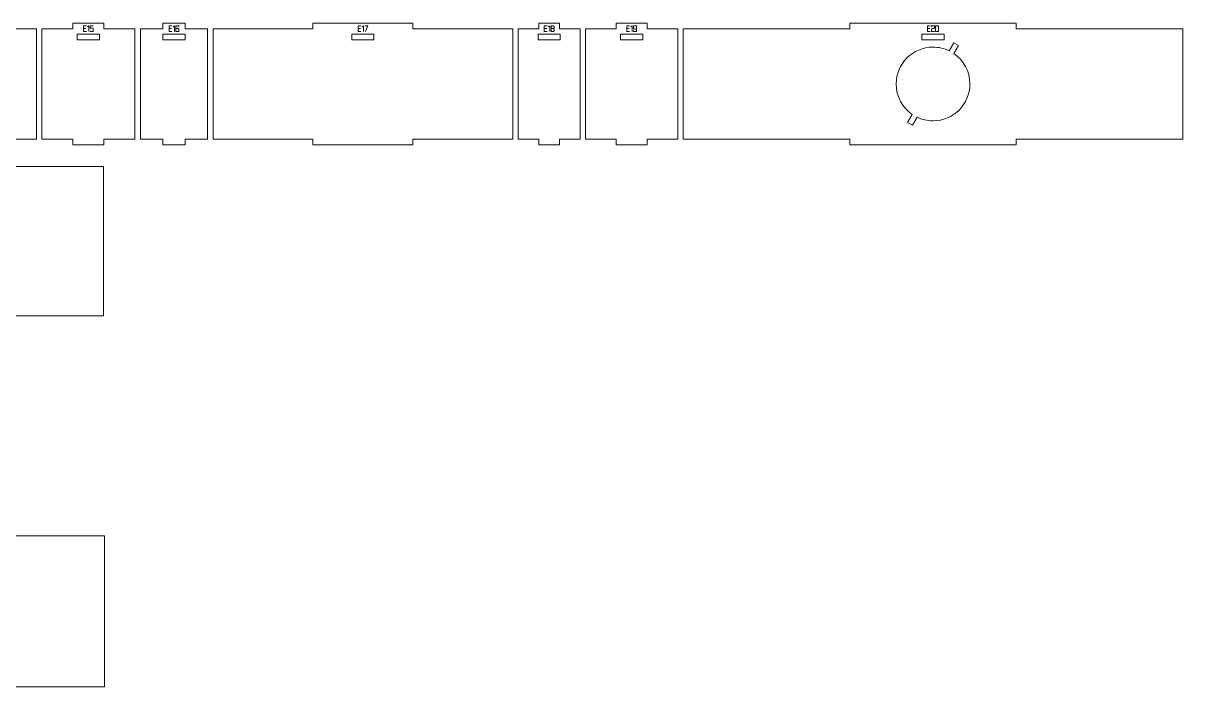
# Model space of a CAD drawing. Header units: centimetres. Extents: x -250 to 250, y -508 to 508.
# Drawn here: x -137.5 to -74.6, y 38.6 to 74.6 of the extents above; entities that cross this region are included whole.
import ezdxf

# ---------------------------------------------------------------- set-up
doc = ezdxf.new("R2010")
doc.units = ezdxf.units.CM
doc.header["$MEASUREMENT"] = 0
doc.layers.add('Capa 1', color=7, linetype='Continuous')

msp = doc.modelspace()

# ---------------------------------------------------------------- linework, layer by layer
at = {"layer": 'Capa 1', "color": 240, "lineweight": 9}
for points, knots in [([(-163.81969, 74.29759), (-163.81969, 74.29759), (-163.81969, 68.29759), (-163.81969, 68.29759), (-163.81969, 68.29759), (-154.80091, 68.29759), (-154.80091, 68.29759), (-154.80091, 68.29759), (-154.80091, 67.99759), (-154.80091, 67.99759), (-154.80091, 67.99759), (-145.78213, 67.99759), (-145.78213, 67.99759), (-145.78213, 67.99759), (-145.78213, 68.29759), (-145.78213, 68.29759), (-145.78213, 68.29759), (-136.76335, 68.29759), (-136.76335, 68.29759), (-136.76335, 68.29759), (-136.76335, 74.29759), (-136.76335, 74.29759), (-136.76335, 74.29759), (-145.78213, 74.29759), (-145.78213, 74.29759), (-145.78213, 74.29759), (-145.78213, 74.59759), (-145.78213, 74.59759), (-145.78213, 74.59759), (-154.80091, 74.59759), (-154.80091, 74.59759), (-154.80091, 74.59759), (-154.80091, 74.29759), (-154.80091, 74.29759), (-154.80091, 74.29759), (-163.81969, 74.29759), (-163.81969, 74.29759)], [0, 0, 0, 0, 0.08333333, 0.08333333, 0.08333333, 0.16666667, 0.16666667, 0.16666667, 0.25, 0.25, 0.25, 0.33333333, 0.33333333, 0.33333333, 0.41666667, 0.41666667, 0.41666667, 0.5, 0.5, 0.5, 0.58333333, 0.58333333, 0.58333333, 0.66666667, 0.66666667, 0.66666667, 0.75, 0.75, 0.75, 0.83333333, 0.83333333, 0.83333333, 0.91666667, 0.91666667, 0.91666667, 1, 1, 1, 1]), ([(-136.46335, 74.29759), (-136.46335, 74.29759), (-136.46335, 68.29759), (-136.46335, 68.29759), (-136.46335, 68.29759), (-134.78304, 68.29759), (-134.78304, 68.29759), (-134.78304, 68.29759), (-134.78304, 67.99759), (-134.78304, 67.99759), (-134.78304, 67.99759), (-133.10273, 67.99759), (-133.10273, 67.99759), (-133.10273, 67.99759), (-133.10273, 68.29759), (-133.10273, 68.29759), (-133.10273, 68.29759), (-131.42243, 68.29759), (-131.42243, 68.29759), (-131.42243, 68.29759), (-131.42243, 74.29759), (-131.42243, 74.29759), (-131.42243, 74.29759), (-133.10273, 74.29759), (-133.10273, 74.29759), (-133.10273, 74.29759), (-133.10273, 74.59759), (-133.10273, 74.59759), (-133.10273, 74.59759), (-134.78304, 74.59759), (-134.78304, 74.59759), (-134.78304, 74.59759), (-134.78304, 74.29759), (-134.78304, 74.29759), (-134.78304, 74.29759), (-136.46335, 74.29759), (-136.46335, 74.29759)], [0, 0, 0, 0, 0.08333333, 0.08333333, 0.08333333, 0.16666667, 0.16666667, 0.16666667, 0.25, 0.25, 0.25, 0.33333333, 0.33333333, 0.33333333, 0.41666667, 0.41666667, 0.41666667, 0.5, 0.5, 0.5, 0.58333333, 0.58333333, 0.58333333, 0.66666667, 0.66666667, 0.66666667, 0.75, 0.75, 0.75, 0.83333333, 0.83333333, 0.83333333, 0.91666667, 0.91666667, 0.91666667, 1, 1, 1, 1]), ([(-131.12243, 74.29759), (-131.12243, 74.29759), (-131.12243, 68.29759), (-131.12243, 68.29759), (-131.12243, 68.29759), (-129.90776, 68.29759), (-129.90776, 68.29759), (-129.90776, 68.29759), (-129.90776, 67.99759), (-129.90776, 67.99759), (-129.90776, 67.99759), (-128.6931, 67.99759), (-128.6931, 67.99759), (-128.6931, 67.99759), (-128.6931, 68.29759), (-128.6931, 68.29759), (-128.6931, 68.29759), (-127.47843, 68.29759), (-127.47843, 68.29759), (-127.47843, 68.29759), (-127.47843, 74.29759), (-127.47843, 74.29759), (-127.47843, 74.29759), (-128.6931, 74.29759), (-128.6931, 74.29759), (-128.6931, 74.29759), (-128.6931, 74.59759), (-128.6931, 74.59759), (-128.6931, 74.59759), (-129.90776, 74.59759), (-129.90776, 74.59759), (-129.90776, 74.59759), (-129.90776, 74.29759), (-129.90776, 74.29759), (-129.90776, 74.29759), (-131.12243, 74.29759), (-131.12243, 74.29759)], [0, 0, 0, 0, 0.08333333, 0.08333333, 0.08333333, 0.16666667, 0.16666667, 0.16666667, 0.25, 0.25, 0.25, 0.33333333, 0.33333333, 0.33333333, 0.41666667, 0.41666667, 0.41666667, 0.5, 0.5, 0.5, 0.58333333, 0.58333333, 0.58333333, 0.66666667, 0.66666667, 0.66666667, 0.75, 0.75, 0.75, 0.83333333, 0.83333333, 0.83333333, 0.91666667, 0.91666667, 0.91666667, 1, 1, 1, 1]), ([(-127.17843, 74.29759), (-127.17843, 74.29759), (-127.17843, 68.29759), (-127.17843, 68.29759), (-127.17843, 68.29759), (-121.7591, 68.29759), (-121.7591, 68.29759), (-121.7591, 68.29759), (-121.7591, 67.99759), (-121.7591, 67.99759), (-121.7591, 67.99759), (-116.33976, 67.99759), (-116.33976, 67.99759), (-116.33976, 67.99759), (-116.33976, 68.29759), (-116.33976, 68.29759), (-116.33976, 68.29759), (-110.92043, 68.29759), (-110.92043, 68.29759), (-110.92043, 68.29759), (-110.92043, 74.29759), (-110.92043, 74.29759), (-110.92043, 74.29759), (-116.33976, 74.29759), (-116.33976, 74.29759), (-116.33976, 74.29759), (-116.33976, 74.59759), (-116.33976, 74.59759), (-116.33976, 74.59759), (-121.7591, 74.59759), (-121.7591, 74.59759), (-121.7591, 74.59759), (-121.7591, 74.29759), (-121.7591, 74.29759), (-121.7591, 74.29759), (-127.17843, 74.29759), (-127.17843, 74.29759)], [0, 0, 0, 0, 0.08333333, 0.08333333, 0.08333333, 0.16666667, 0.16666667, 0.16666667, 0.25, 0.25, 0.25, 0.33333333, 0.33333333, 0.33333333, 0.41666667, 0.41666667, 0.41666667, 0.5, 0.5, 0.5, 0.58333333, 0.58333333, 0.58333333, 0.66666667, 0.66666667, 0.66666667, 0.75, 0.75, 0.75, 0.83333333, 0.83333333, 0.83333333, 0.91666667, 0.91666667, 0.91666667, 1, 1, 1, 1]), ([(-110.62043, 74.29759), (-110.62043, 74.29759), (-110.62043, 68.29759), (-110.62043, 68.29759), (-110.62043, 68.29759), (-109.50295, 68.29759), (-109.50295, 68.29759), (-109.50295, 68.29759), (-109.50295, 67.99759), (-109.50295, 67.99759), (-109.50295, 67.99759), (-108.38548, 67.99759), (-108.38548, 67.99759), (-108.38548, 67.99759), (-108.38548, 68.29759), (-108.38548, 68.29759), (-108.38548, 68.29759), (-107.26801, 68.29759), (-107.26801, 68.29759), (-107.26801, 68.29759), (-107.26801, 74.29759), (-107.26801, 74.29759), (-107.26801, 74.29759), (-108.38548, 74.29759), (-108.38548, 74.29759), (-108.38548, 74.29759), (-108.38548, 74.59759), (-108.38548, 74.59759), (-108.38548, 74.59759), (-109.50295, 74.59759), (-109.50295, 74.59759), (-109.50295, 74.59759), (-109.50295, 74.29759), (-109.50295, 74.29759), (-109.50295, 74.29759), (-110.62043, 74.29759), (-110.62043, 74.29759)], [0, 0, 0, 0, 0.08333333, 0.08333333, 0.08333333, 0.16666667, 0.16666667, 0.16666667, 0.25, 0.25, 0.25, 0.33333333, 0.33333333, 0.33333333, 0.41666667, 0.41666667, 0.41666667, 0.5, 0.5, 0.5, 0.58333333, 0.58333333, 0.58333333, 0.66666667, 0.66666667, 0.66666667, 0.75, 0.75, 0.75, 0.83333333, 0.83333333, 0.83333333, 0.91666667, 0.91666667, 0.91666667, 1, 1, 1, 1]), ([(-106.96801, 74.29759), (-106.96801, 74.29759), (-106.96801, 68.29759), (-106.96801, 68.29759), (-106.96801, 68.29759), (-105.30199, 68.29759), (-105.30199, 68.29759), (-105.30199, 68.29759), (-105.30199, 67.99759), (-105.30199, 67.99759), (-105.30199, 67.99759), (-103.63597, 67.99759), (-103.63597, 67.99759), (-103.63597, 67.99759), (-103.63597, 68.29759), (-103.63597, 68.29759), (-103.63597, 68.29759), (-101.96994, 68.29759), (-101.96994, 68.29759), (-101.96994, 68.29759), (-101.96994, 74.29759), (-101.96994, 74.29759), (-101.96994, 74.29759), (-103.63597, 74.29759), (-103.63597, 74.29759), (-103.63597, 74.29759), (-103.63597, 74.59759), (-103.63597, 74.59759), (-103.63597, 74.59759), (-105.30199, 74.59759), (-105.30199, 74.59759), (-105.30199, 74.59759), (-105.30199, 74.29759), (-105.30199, 74.29759), (-105.30199, 74.29759), (-106.96801, 74.29759), (-106.96801, 74.29759)], [0, 0, 0, 0, 0.08333333, 0.08333333, 0.08333333, 0.16666667, 0.16666667, 0.16666667, 0.25, 0.25, 0.25, 0.33333333, 0.33333333, 0.33333333, 0.41666667, 0.41666667, 0.41666667, 0.5, 0.5, 0.5, 0.58333333, 0.58333333, 0.58333333, 0.66666667, 0.66666667, 0.66666667, 0.75, 0.75, 0.75, 0.83333333, 0.83333333, 0.83333333, 0.91666667, 0.91666667, 0.91666667, 1, 1, 1, 1]), ([(-101.66994, 74.29759), (-101.66994, 74.29759), (-101.66994, 68.29759), (-101.66994, 68.29759), (-101.66994, 68.29759), (-92.63563, 68.29759), (-92.63563, 68.29759), (-92.63563, 68.29759), (-92.63563, 67.99759), (-92.63563, 67.99759), (-92.63563, 67.99759), (-83.60131, 67.99759), (-83.60131, 67.99759), (-83.60131, 67.99759), (-83.60131, 68.29759), (-83.60131, 68.29759), (-83.60131, 68.29759), (-74.56699, 68.29759), (-74.56699, 68.29759), (-74.56699, 68.29759), (-74.56699, 74.29759), (-74.56699, 74.29759), (-74.56699, 74.29759), (-83.60131, 74.29759), (-83.60131, 74.29759), (-83.60131, 74.29759), (-83.60131, 74.59759), (-83.60131, 74.59759), (-83.60131, 74.59759), (-92.63563, 74.59759), (-92.63563, 74.59759), (-92.63563, 74.59759), (-92.63563, 74.29759), (-92.63563, 74.29759), (-92.63563, 74.29759), (-101.66994, 74.29759), (-101.66994, 74.29759)], [0, 0, 0, 0, 0.08333333, 0.08333333, 0.08333333, 0.16666667, 0.16666667, 0.16666667, 0.25, 0.25, 0.25, 0.33333333, 0.33333333, 0.33333333, 0.41666667, 0.41666667, 0.41666667, 0.5, 0.5, 0.5, 0.58333333, 0.58333333, 0.58333333, 0.66666667, 0.66666667, 0.66666667, 0.75, 0.75, 0.75, 0.83333333, 0.83333333, 0.83333333, 0.91666667, 0.91666667, 0.91666667, 1, 1, 1, 1]), ([(-134.54289, 73.99729), (-134.54289, 73.99729), (-133.34289, 73.99729), (-133.34289, 73.99729), (-133.34289, 73.99729), (-133.34289, 73.69729), (-133.34289, 73.69729), (-133.34289, 73.69729), (-134.54289, 73.69729), (-134.54289, 73.69729), (-134.54289, 73.69729), (-134.54289, 73.99729), (-134.54289, 73.99729)], [0, 0, 0, 0, 0.25, 0.25, 0.25, 0.5, 0.5, 0.5, 0.75, 0.75, 0.75, 1, 1, 1, 1]), ([(-129.90043, 73.99729), (-129.90043, 73.99729), (-128.70043, 73.99729), (-128.70043, 73.99729), (-128.70043, 73.99729), (-128.70043, 73.69729), (-128.70043, 73.69729), (-128.70043, 73.69729), (-129.90043, 73.69729), (-129.90043, 73.69729), (-129.90043, 73.69729), (-129.90043, 73.99729), (-129.90043, 73.99729)], [0, 0, 0, 0, 0.25, 0.25, 0.25, 0.5, 0.5, 0.5, 0.75, 0.75, 0.75, 1, 1, 1, 1]), ([(-119.64943, 73.99729), (-119.64943, 73.99729), (-118.44943, 73.99729), (-118.44943, 73.99729), (-118.44943, 73.99729), (-118.44943, 73.69729), (-118.44943, 73.69729), (-118.44943, 73.69729), (-119.64943, 73.69729), (-119.64943, 73.69729), (-119.64943, 73.69729), (-119.64943, 73.99729), (-119.64943, 73.99729)], [0, 0, 0, 0, 0.25, 0.25, 0.25, 0.5, 0.5, 0.5, 0.75, 0.75, 0.75, 1, 1, 1, 1]), ([(-109.54422, 73.99729), (-109.54422, 73.99729), (-108.34422, 73.99729), (-108.34422, 73.99729), (-108.34422, 73.99729), (-108.34422, 73.69729), (-108.34422, 73.69729), (-108.34422, 73.69729), (-109.54422, 73.69729), (-109.54422, 73.69729), (-109.54422, 73.69729), (-109.54422, 73.99729), (-109.54422, 73.99729)], [0, 0, 0, 0, 0.25, 0.25, 0.25, 0.5, 0.5, 0.5, 0.75, 0.75, 0.75, 1, 1, 1, 1]), ([(-105.06898, 73.99729), (-105.06898, 73.99729), (-103.86898, 73.99729), (-103.86898, 73.99729), (-103.86898, 73.99729), (-103.86898, 73.69729), (-103.86898, 73.69729), (-103.86898, 73.69729), (-105.06898, 73.69729), (-105.06898, 73.69729), (-105.06898, 73.69729), (-105.06898, 73.99729), (-105.06898, 73.99729)], [0, 0, 0, 0, 0.25, 0.25, 0.25, 0.5, 0.5, 0.5, 0.75, 0.75, 0.75, 1, 1, 1, 1]), ([(-88.71847, 73.99729), (-88.71847, 73.99729), (-87.51847, 73.99729), (-87.51847, 73.99729), (-87.51847, 73.99729), (-87.51847, 73.69729), (-87.51847, 73.69729), (-87.51847, 73.69729), (-88.71847, 73.69729), (-88.71847, 73.69729), (-88.71847, 73.69729), (-88.71847, 73.99729), (-88.71847, 73.99729)], [0, 0, 0, 0, 0.25, 0.25, 0.25, 0.5, 0.5, 0.5, 0.75, 0.75, 0.75, 1, 1, 1, 1]), ([(-88.11846, 73.29759), (-87.80763, 73.29759), (-87.51337, 73.22668), (-87.25095, 73.10016), (-87.25095, 73.10016), (-86.99836, 73.53765), (-86.99836, 73.53765), (-86.99836, 73.53765), (-86.73856, 73.38765), (-86.73856, 73.38765), (-86.73856, 73.38765), (-86.99133, 72.94984), (-86.99133, 72.94984), (-86.46437, 72.58966), (-86.11846, 71.98406), (-86.11846, 71.29759), (-86.11846, 70.19302), (-87.01389, 69.29759), (-88.11846, 69.29759), (-88.42929, 69.29759), (-88.72357, 69.36848), (-88.98597, 69.49502), (-88.98597, 69.49502), (-89.23856, 69.05753), (-89.23856, 69.05753), (-89.23856, 69.05753), (-89.49836, 69.20753), (-89.49836, 69.20753), (-89.49836, 69.20753), (-89.24559, 69.64534), (-89.24559, 69.64534), (-89.77255, 70.00552), (-90.11846, 70.61112), (-90.11846, 71.29759), (-90.11846, 72.40216), (-89.22303, 73.29759), (-88.11846, 73.29759)], [0, 0, 0, 0, 0.08333333, 0.08333333, 0.08333333, 0.16666667, 0.16666667, 0.16666667, 0.25, 0.25, 0.25, 0.33333333, 0.33333333, 0.33333333, 0.41666667, 0.41666667, 0.41666667, 0.5, 0.5, 0.5, 0.58333333, 0.58333333, 0.58333333, 0.66666667, 0.66666667, 0.66666667, 0.75, 0.75, 0.75, 0.83333333, 0.83333333, 0.83333333, 0.91666667, 0.91666667, 0.91666667, 1, 1, 1, 1])]:
    msp.add_open_spline(points, degree=3, knots=knots, dxfattribs=at)
at = {"layer": 'Capa 1', "color": 114, "lineweight": 9}
for points, knots in [([(-134.20889, 74.14039), (-134.20889, 74.14039), (-134.20889, 74.45683), (-134.20889, 74.45683), (-134.20889, 74.45683), (-134.0525, 74.45683), (-134.0525, 74.45683), (-134.0525, 74.45683), (-134.20889, 74.45683), (-134.20889, 74.45683), (-134.20889, 74.45683), (-134.20889, 74.3032), (-134.20889, 74.3032), (-134.20889, 74.3032), (-134.07452, 74.3032), (-134.07452, 74.3032), (-134.07452, 74.3032), (-134.20889, 74.3032), (-134.20889, 74.3032), (-134.20889, 74.3032), (-134.20889, 74.14039), (-134.20889, 74.14039), (-134.20889, 74.14039), (-134.0525, 74.14039), (-134.0525, 74.14039), (-134.0525, 74.14039), (-134.20889, 74.14039), (-134.20889, 74.14039)], [0, 0, 0, 0, 0.11111111, 0.11111111, 0.11111111, 0.22222222, 0.22222222, 0.22222222, 0.33333333, 0.33333333, 0.33333333, 0.44444444, 0.44444444, 0.44444444, 0.55555556, 0.55555556, 0.55555556, 0.66666667, 0.66666667, 0.66666667, 0.77777778, 0.77777778, 0.77777778, 0.88888889, 0.88888889, 0.88888889, 1, 1, 1, 1]), ([(-133.91263, 74.45729), (-133.91263, 74.45729), (-133.98876, 74.40455), (-133.98876, 74.40455), (-133.98876, 74.40455), (-133.91263, 74.45729), (-133.91263, 74.45729), (-133.91263, 74.45729), (-133.91263, 74.14039), (-133.91263, 74.14039), (-133.91263, 74.14039), (-133.91263, 74.45729), (-133.91263, 74.45729)], [0, 0, 0, 0, 0.25, 0.25, 0.25, 0.5, 0.5, 0.5, 0.75, 0.75, 0.75, 1, 1, 1, 1]), ([(-133.75945, 74.14039), (-133.78299, 74.14039), (-133.80264, 74.14383), (-133.81838, 74.15071), (-133.83413, 74.15759), (-133.842, 74.16592), (-133.842, 74.1757), (-133.842, 74.16592), (-133.83413, 74.15759), (-133.81838, 74.15071), (-133.80264, 74.14383), (-133.78299, 74.14039), (-133.75945, 74.14039), (-133.73591, 74.14039), (-133.71626, 74.14383), (-133.70052, 74.15071), (-133.68477, 74.15759), (-133.6769, 74.16592), (-133.6769, 74.1757), (-133.6769, 74.1757), (-133.6769, 74.30136), (-133.6769, 74.30136), (-133.6769, 74.31115), (-133.68477, 74.31948), (-133.70052, 74.32636), (-133.71626, 74.33324), (-133.73591, 74.33668), (-133.75945, 74.33668), (-133.78085, 74.33484), (-133.79736, 74.33239), (-133.80898, 74.32934), (-133.8206, 74.32628), (-133.8316, 74.31695), (-133.842, 74.30136), (-133.842, 74.30136), (-133.842, 74.45683), (-133.842, 74.45683), (-133.842, 74.45683), (-133.6824, 74.45683), (-133.6824, 74.45683), (-133.6824, 74.45683), (-133.842, 74.45683), (-133.842, 74.45683), (-133.842, 74.45683), (-133.842, 74.30136), (-133.842, 74.30136), (-133.8316, 74.31695), (-133.8206, 74.32628), (-133.80898, 74.32934), (-133.79736, 74.33239), (-133.78085, 74.33484), (-133.75945, 74.33668), (-133.73591, 74.33668), (-133.71626, 74.33324), (-133.70052, 74.32636), (-133.68477, 74.31948), (-133.6769, 74.31115), (-133.6769, 74.30136), (-133.6769, 74.30136), (-133.6769, 74.1757), (-133.6769, 74.1757), (-133.6769, 74.16592), (-133.68477, 74.15759), (-133.70052, 74.15071), (-133.71626, 74.14383), (-133.73591, 74.14039), (-133.75945, 74.14039)], [0, 0, 0, 0, 0.04545455, 0.04545455, 0.04545455, 0.09090909, 0.09090909, 0.09090909, 0.13636364, 0.13636364, 0.13636364, 0.18181818, 0.18181818, 0.18181818, 0.22727273, 0.22727273, 0.22727273, 0.27272727, 0.27272727, 0.27272727, 0.31818182, 0.31818182, 0.31818182, 0.36363636, 0.36363636, 0.36363636, 0.40909091, 0.40909091, 0.40909091, 0.45454545, 0.45454545, 0.45454545, 0.5, 0.5, 0.5, 0.54545455, 0.54545455, 0.54545455, 0.59090909, 0.59090909, 0.59090909, 0.63636364, 0.63636364, 0.63636364, 0.68181818, 0.68181818, 0.68181818, 0.72727273, 0.72727273, 0.72727273, 0.77272727, 0.77272727, 0.77272727, 0.81818182, 0.81818182, 0.81818182, 0.86363636, 0.86363636, 0.86363636, 0.90909091, 0.90909091, 0.90909091, 0.95454545, 0.95454545, 0.95454545, 1, 1, 1, 1]), ([(-129.56643, 74.14039), (-129.56643, 74.14039), (-129.56643, 74.45683), (-129.56643, 74.45683), (-129.56643, 74.45683), (-129.41004, 74.45683), (-129.41004, 74.45683), (-129.41004, 74.45683), (-129.56643, 74.45683), (-129.56643, 74.45683), (-129.56643, 74.45683), (-129.56643, 74.3032), (-129.56643, 74.3032), (-129.56643, 74.3032), (-129.43206, 74.3032), (-129.43206, 74.3032), (-129.43206, 74.3032), (-129.56643, 74.3032), (-129.56643, 74.3032), (-129.56643, 74.3032), (-129.56643, 74.14039), (-129.56643, 74.14039), (-129.56643, 74.14039), (-129.41004, 74.14039), (-129.41004, 74.14039), (-129.41004, 74.14039), (-129.56643, 74.14039), (-129.56643, 74.14039)], [0, 0, 0, 0, 0.11111111, 0.11111111, 0.11111111, 0.22222222, 0.22222222, 0.22222222, 0.33333333, 0.33333333, 0.33333333, 0.44444444, 0.44444444, 0.44444444, 0.55555556, 0.55555556, 0.55555556, 0.66666667, 0.66666667, 0.66666667, 0.77777778, 0.77777778, 0.77777778, 0.88888889, 0.88888889, 0.88888889, 1, 1, 1, 1]), ([(-129.27017, 74.45729), (-129.27017, 74.45729), (-129.3463, 74.40455), (-129.3463, 74.40455), (-129.3463, 74.40455), (-129.27017, 74.45729), (-129.27017, 74.45729), (-129.27017, 74.45729), (-129.27017, 74.14039), (-129.27017, 74.14039), (-129.27017, 74.14039), (-129.27017, 74.45729), (-129.27017, 74.45729)], [0, 0, 0, 0, 0.25, 0.25, 0.25, 0.5, 0.5, 0.5, 0.75, 0.75, 0.75, 1, 1, 1, 1]), ([(-129.11699, 74.14039), (-129.14053, 74.14039), (-129.16018, 74.14383), (-129.17592, 74.15071), (-129.19167, 74.15759), (-129.19954, 74.16592), (-129.19954, 74.1757), (-129.19954, 74.1757), (-129.19954, 74.28256), (-129.19954, 74.28256), (-129.19954, 74.28256), (-129.19954, 74.42152), (-129.19954, 74.42152), (-129.19954, 74.4313), (-129.19167, 74.43963), (-129.17592, 74.44651), (-129.16018, 74.45339), (-129.14053, 74.45683), (-129.11699, 74.45683), (-129.09345, 74.45683), (-129.0738, 74.45339), (-129.05806, 74.44651), (-129.04231, 74.43963), (-129.03444, 74.4313), (-129.03444, 74.42152), (-129.03444, 74.42152), (-129.03444, 74.39584), (-129.03444, 74.39584), (-129.03444, 74.39584), (-129.03444, 74.42152), (-129.03444, 74.42152), (-129.03444, 74.4313), (-129.04231, 74.43963), (-129.05806, 74.44651), (-129.0738, 74.45339), (-129.09345, 74.45683), (-129.11699, 74.45683), (-129.14053, 74.45683), (-129.16018, 74.45339), (-129.17592, 74.44651), (-129.19167, 74.43963), (-129.19954, 74.4313), (-129.19954, 74.42152), (-129.19954, 74.42152), (-129.19954, 74.28256), (-129.19954, 74.28256), (-129.19954, 74.29173), (-129.18999, 74.29991), (-129.17088, 74.30709), (-129.15177, 74.31428), (-129.13381, 74.31787), (-129.11699, 74.31787), (-129.09345, 74.31787), (-129.0738, 74.31443), (-129.05806, 74.30755), (-129.04231, 74.30067), (-129.03444, 74.29234), (-129.03444, 74.28256), (-129.03444, 74.28256), (-129.03444, 74.1757), (-129.03444, 74.1757), (-129.03444, 74.16592), (-129.04231, 74.15759), (-129.05806, 74.15071), (-129.0738, 74.14383), (-129.09345, 74.14039), (-129.11699, 74.14039)], [0, 0, 0, 0, 0.04545455, 0.04545455, 0.04545455, 0.09090909, 0.09090909, 0.09090909, 0.13636364, 0.13636364, 0.13636364, 0.18181818, 0.18181818, 0.18181818, 0.22727273, 0.22727273, 0.22727273, 0.27272727, 0.27272727, 0.27272727, 0.31818182, 0.31818182, 0.31818182, 0.36363636, 0.36363636, 0.36363636, 0.40909091, 0.40909091, 0.40909091, 0.45454545, 0.45454545, 0.45454545, 0.5, 0.5, 0.5, 0.54545455, 0.54545455, 0.54545455, 0.59090909, 0.59090909, 0.59090909, 0.63636364, 0.63636364, 0.63636364, 0.68181818, 0.68181818, 0.68181818, 0.72727273, 0.72727273, 0.72727273, 0.77272727, 0.77272727, 0.77272727, 0.81818182, 0.81818182, 0.81818182, 0.86363636, 0.86363636, 0.86363636, 0.90909091, 0.90909091, 0.90909091, 0.95454545, 0.95454545, 0.95454545, 1, 1, 1, 1]), ([(-129.19954, 74.1757), (-129.19954, 74.16592), (-129.19167, 74.15759), (-129.17592, 74.15071), (-129.16018, 74.14383), (-129.14053, 74.14039), (-129.11699, 74.14039), (-129.09345, 74.14039), (-129.0738, 74.14383), (-129.05806, 74.15071), (-129.04231, 74.15759), (-129.03444, 74.16592), (-129.03444, 74.1757), (-129.03444, 74.1757), (-129.03444, 74.28256), (-129.03444, 74.28256), (-129.03444, 74.29234), (-129.04231, 74.30067), (-129.05806, 74.30755), (-129.0738, 74.31443), (-129.09345, 74.31787), (-129.11699, 74.31787), (-129.13381, 74.31787), (-129.15177, 74.31428), (-129.17088, 74.30709), (-129.18999, 74.29991), (-129.19954, 74.29173), (-129.19954, 74.28256), (-129.19954, 74.28256), (-129.19954, 74.1757), (-129.19954, 74.1757)], [0, 0, 0, 0, 0.1, 0.1, 0.1, 0.2, 0.2, 0.2, 0.3, 0.3, 0.3, 0.4, 0.4, 0.4, 0.5, 0.5, 0.5, 0.6, 0.6, 0.6, 0.7, 0.7, 0.7, 0.8, 0.8, 0.8, 0.9, 0.9, 0.9, 1, 1, 1, 1]), ([(-119.31268, 74.14039), (-119.31268, 74.14039), (-119.31268, 74.45683), (-119.31268, 74.45683), (-119.31268, 74.45683), (-119.15629, 74.45683), (-119.15629, 74.45683), (-119.15629, 74.45683), (-119.31268, 74.45683), (-119.31268, 74.45683), (-119.31268, 74.45683), (-119.31268, 74.3032), (-119.31268, 74.3032), (-119.31268, 74.3032), (-119.17831, 74.3032), (-119.17831, 74.3032), (-119.17831, 74.3032), (-119.31268, 74.3032), (-119.31268, 74.3032), (-119.31268, 74.3032), (-119.31268, 74.14039), (-119.31268, 74.14039), (-119.31268, 74.14039), (-119.15629, 74.14039), (-119.15629, 74.14039), (-119.15629, 74.14039), (-119.31268, 74.14039), (-119.31268, 74.14039)], [0, 0, 0, 0, 0.11111111, 0.11111111, 0.11111111, 0.22222222, 0.22222222, 0.22222222, 0.33333333, 0.33333333, 0.33333333, 0.44444444, 0.44444444, 0.44444444, 0.55555556, 0.55555556, 0.55555556, 0.66666667, 0.66666667, 0.66666667, 0.77777778, 0.77777778, 0.77777778, 0.88888889, 0.88888889, 0.88888889, 1, 1, 1, 1]), ([(-119.01642, 74.45729), (-119.01642, 74.45729), (-119.09255, 74.40455), (-119.09255, 74.40455), (-119.09255, 74.40455), (-119.01642, 74.45729), (-119.01642, 74.45729), (-119.01642, 74.45729), (-119.01642, 74.14039), (-119.01642, 74.14039), (-119.01642, 74.14039), (-119.01642, 74.45729), (-119.01642, 74.45729)], [0, 0, 0, 0, 0.25, 0.25, 0.25, 0.5, 0.5, 0.5, 0.75, 0.75, 0.75, 1, 1, 1, 1]), ([(-118.90727, 74.14039), (-118.90727, 74.14039), (-118.78619, 74.45683), (-118.78619, 74.45683), (-118.78619, 74.45683), (-118.94579, 74.45683), (-118.94579, 74.45683), (-118.94579, 74.45683), (-118.78619, 74.45683), (-118.78619, 74.45683), (-118.78619, 74.45683), (-118.90727, 74.14039), (-118.90727, 74.14039)], [0, 0, 0, 0, 0.25, 0.25, 0.25, 0.5, 0.5, 0.5, 0.75, 0.75, 0.75, 1, 1, 1, 1]), ([(-109.21021, 74.14039), (-109.21021, 74.14039), (-109.21021, 74.45683), (-109.21021, 74.45683), (-109.21021, 74.45683), (-109.05382, 74.45683), (-109.05382, 74.45683), (-109.05382, 74.45683), (-109.21021, 74.45683), (-109.21021, 74.45683), (-109.21021, 74.45683), (-109.21021, 74.3032), (-109.21021, 74.3032), (-109.21021, 74.3032), (-109.07584, 74.3032), (-109.07584, 74.3032), (-109.07584, 74.3032), (-109.21021, 74.3032), (-109.21021, 74.3032), (-109.21021, 74.3032), (-109.21021, 74.14039), (-109.21021, 74.14039), (-109.21021, 74.14039), (-109.05382, 74.14039), (-109.05382, 74.14039), (-109.05382, 74.14039), (-109.21021, 74.14039), (-109.21021, 74.14039)], [0, 0, 0, 0, 0.11111111, 0.11111111, 0.11111111, 0.22222222, 0.22222222, 0.22222222, 0.33333333, 0.33333333, 0.33333333, 0.44444444, 0.44444444, 0.44444444, 0.55555556, 0.55555556, 0.55555556, 0.66666667, 0.66666667, 0.66666667, 0.77777778, 0.77777778, 0.77777778, 0.88888889, 0.88888889, 0.88888889, 1, 1, 1, 1]), ([(-108.91395, 74.45729), (-108.91395, 74.45729), (-108.99008, 74.40455), (-108.99008, 74.40455), (-108.99008, 74.40455), (-108.91395, 74.45729), (-108.91395, 74.45729), (-108.91395, 74.45729), (-108.91395, 74.14039), (-108.91395, 74.14039), (-108.91395, 74.14039), (-108.91395, 74.45729), (-108.91395, 74.45729)], [0, 0, 0, 0, 0.25, 0.25, 0.25, 0.5, 0.5, 0.5, 0.75, 0.75, 0.75, 1, 1, 1, 1]), ([(-108.84332, 74.34722), (-108.84332, 74.33927), (-108.83766, 74.33209), (-108.82635, 74.32567), (-108.81504, 74.31925), (-108.79318, 74.31497), (-108.76077, 74.31283), (-108.72836, 74.31497), (-108.7065, 74.31925), (-108.69519, 74.32567), (-108.68388, 74.33209), (-108.67822, 74.33927), (-108.67822, 74.34722), (-108.67822, 74.34722), (-108.67822, 74.42152), (-108.67822, 74.42152), (-108.67822, 74.4313), (-108.68609, 74.43963), (-108.70184, 74.44651), (-108.71758, 74.45339), (-108.73723, 74.45683), (-108.76077, 74.45683), (-108.78431, 74.45683), (-108.80396, 74.45339), (-108.8197, 74.44651), (-108.83545, 74.43963), (-108.84332, 74.4313), (-108.84332, 74.42152), (-108.84332, 74.42152), (-108.84332, 74.34722), (-108.84332, 74.34722)], [0, 0, 0, 0, 0.1, 0.1, 0.1, 0.2, 0.2, 0.2, 0.3, 0.3, 0.3, 0.4, 0.4, 0.4, 0.5, 0.5, 0.5, 0.6, 0.6, 0.6, 0.7, 0.7, 0.7, 0.8, 0.8, 0.8, 0.9, 0.9, 0.9, 1, 1, 1, 1]), ([(-108.76077, 74.14039), (-108.78431, 74.14039), (-108.80396, 74.14383), (-108.8197, 74.15071), (-108.83545, 74.15759), (-108.84332, 74.16592), (-108.84332, 74.1757), (-108.84332, 74.1757), (-108.84332, 74.27889), (-108.84332, 74.27889), (-108.84332, 74.28715), (-108.83766, 74.29433), (-108.82635, 74.30044), (-108.81504, 74.30656), (-108.79318, 74.31069), (-108.76077, 74.31283), (-108.79318, 74.31497), (-108.81504, 74.31925), (-108.82635, 74.32567), (-108.83766, 74.33209), (-108.84332, 74.33927), (-108.84332, 74.34722), (-108.84332, 74.34722), (-108.84332, 74.42152), (-108.84332, 74.42152), (-108.84332, 74.4313), (-108.83545, 74.43963), (-108.8197, 74.44651), (-108.80396, 74.45339), (-108.78431, 74.45683), (-108.76077, 74.45683), (-108.73723, 74.45683), (-108.71758, 74.45339), (-108.70184, 74.44651), (-108.68609, 74.43963), (-108.67822, 74.4313), (-108.67822, 74.42152), (-108.67822, 74.42152), (-108.67822, 74.34722), (-108.67822, 74.34722), (-108.67822, 74.33927), (-108.68388, 74.33209), (-108.69519, 74.32567), (-108.7065, 74.31925), (-108.72836, 74.31497), (-108.76077, 74.31283), (-108.72836, 74.31069), (-108.7065, 74.30656), (-108.69519, 74.30044), (-108.68388, 74.29433), (-108.67822, 74.28715), (-108.67822, 74.27889), (-108.67822, 74.27889), (-108.67822, 74.1757), (-108.67822, 74.1757), (-108.67822, 74.16592), (-108.68609, 74.15759), (-108.70184, 74.15071), (-108.71758, 74.14383), (-108.73723, 74.14039), (-108.76077, 74.14039)], [0, 0, 0, 0, 0.05, 0.05, 0.05, 0.1, 0.1, 0.1, 0.15, 0.15, 0.15, 0.2, 0.2, 0.2, 0.25, 0.25, 0.25, 0.3, 0.3, 0.3, 0.35, 0.35, 0.35, 0.4, 0.4, 0.4, 0.45, 0.45, 0.45, 0.5, 0.5, 0.5, 0.55, 0.55, 0.55, 0.6, 0.6, 0.6, 0.65, 0.65, 0.65, 0.7, 0.7, 0.7, 0.75, 0.75, 0.75, 0.8, 0.8, 0.8, 0.85, 0.85, 0.85, 0.9, 0.9, 0.9, 0.95, 0.95, 0.95, 1, 1, 1, 1]), ([(-108.84332, 74.1757), (-108.84332, 74.16592), (-108.83545, 74.15759), (-108.8197, 74.15071), (-108.80396, 74.14383), (-108.78431, 74.14039), (-108.76077, 74.14039), (-108.73723, 74.14039), (-108.71758, 74.14383), (-108.70184, 74.15071), (-108.68609, 74.15759), (-108.67822, 74.16592), (-108.67822, 74.1757), (-108.67822, 74.1757), (-108.67822, 74.27889), (-108.67822, 74.27889), (-108.67822, 74.28715), (-108.68388, 74.29433), (-108.69519, 74.30044), (-108.7065, 74.30656), (-108.72836, 74.31069), (-108.76077, 74.31283), (-108.79318, 74.31069), (-108.81504, 74.30656), (-108.82635, 74.30044), (-108.83766, 74.29433), (-108.84332, 74.28715), (-108.84332, 74.27889), (-108.84332, 74.27889), (-108.84332, 74.1757), (-108.84332, 74.1757)], [0, 0, 0, 0, 0.1, 0.1, 0.1, 0.2, 0.2, 0.2, 0.3, 0.3, 0.3, 0.4, 0.4, 0.4, 0.5, 0.5, 0.5, 0.6, 0.6, 0.6, 0.7, 0.7, 0.7, 0.8, 0.8, 0.8, 0.9, 0.9, 0.9, 1, 1, 1, 1]), ([(-104.73497, 74.14039), (-104.73497, 74.14039), (-104.73497, 74.45683), (-104.73497, 74.45683), (-104.73497, 74.45683), (-104.57858, 74.45683), (-104.57858, 74.45683), (-104.57858, 74.45683), (-104.73497, 74.45683), (-104.73497, 74.45683), (-104.73497, 74.45683), (-104.73497, 74.3032), (-104.73497, 74.3032), (-104.73497, 74.3032), (-104.6006, 74.3032), (-104.6006, 74.3032), (-104.6006, 74.3032), (-104.73497, 74.3032), (-104.73497, 74.3032), (-104.73497, 74.3032), (-104.73497, 74.14039), (-104.73497, 74.14039), (-104.73497, 74.14039), (-104.57858, 74.14039), (-104.57858, 74.14039), (-104.57858, 74.14039), (-104.73497, 74.14039), (-104.73497, 74.14039)], [0, 0, 0, 0, 0.11111111, 0.11111111, 0.11111111, 0.22222222, 0.22222222, 0.22222222, 0.33333333, 0.33333333, 0.33333333, 0.44444444, 0.44444444, 0.44444444, 0.55555556, 0.55555556, 0.55555556, 0.66666667, 0.66666667, 0.66666667, 0.77777778, 0.77777778, 0.77777778, 0.88888889, 0.88888889, 0.88888889, 1, 1, 1, 1]), ([(-104.43871, 74.45729), (-104.43871, 74.45729), (-104.51484, 74.40455), (-104.51484, 74.40455), (-104.51484, 74.40455), (-104.43871, 74.45729), (-104.43871, 74.45729), (-104.43871, 74.45729), (-104.43871, 74.14039), (-104.43871, 74.14039), (-104.43871, 74.14039), (-104.43871, 74.45729), (-104.43871, 74.45729)], [0, 0, 0, 0, 0.25, 0.25, 0.25, 0.5, 0.5, 0.5, 0.75, 0.75, 0.75, 1, 1, 1, 1]), ([(-104.36808, 74.3142), (-104.36808, 74.30442), (-104.36021, 74.29609), (-104.34446, 74.28921), (-104.32872, 74.28233), (-104.30907, 74.27889), (-104.28553, 74.27889), (-104.26229, 74.27828), (-104.24273, 74.28111), (-104.22683, 74.28737), (-104.21093, 74.29364), (-104.20298, 74.30259), (-104.20298, 74.3142), (-104.20298, 74.3142), (-104.20298, 74.42152), (-104.20298, 74.42152), (-104.20298, 74.4313), (-104.21085, 74.43963), (-104.2266, 74.44651), (-104.24234, 74.45339), (-104.26199, 74.45683), (-104.28553, 74.45683), (-104.30907, 74.45683), (-104.32872, 74.45339), (-104.34446, 74.44651), (-104.36021, 74.43963), (-104.36808, 74.4313), (-104.36808, 74.42152), (-104.36808, 74.42152), (-104.36808, 74.3142), (-104.36808, 74.3142)], [0, 0, 0, 0, 0.1, 0.1, 0.1, 0.2, 0.2, 0.2, 0.3, 0.3, 0.3, 0.4, 0.4, 0.4, 0.5, 0.5, 0.5, 0.6, 0.6, 0.6, 0.7, 0.7, 0.7, 0.8, 0.8, 0.8, 0.9, 0.9, 0.9, 1, 1, 1, 1]), ([(-104.28553, 74.14039), (-104.30907, 74.14039), (-104.32872, 74.14383), (-104.34446, 74.15071), (-104.36021, 74.15759), (-104.36808, 74.16592), (-104.36808, 74.1757), (-104.36808, 74.1757), (-104.36808, 74.20093), (-104.36808, 74.20093), (-104.36808, 74.20093), (-104.36808, 74.1757), (-104.36808, 74.1757), (-104.36808, 74.16592), (-104.36021, 74.15759), (-104.34446, 74.15071), (-104.32872, 74.14383), (-104.30907, 74.14039), (-104.28553, 74.14039), (-104.26199, 74.14039), (-104.24234, 74.14383), (-104.2266, 74.15071), (-104.21085, 74.15759), (-104.20298, 74.16592), (-104.20298, 74.1757), (-104.20298, 74.1757), (-104.20298, 74.3142), (-104.20298, 74.3142), (-104.20298, 74.30259), (-104.21093, 74.29364), (-104.22683, 74.28737), (-104.24273, 74.28111), (-104.26229, 74.27828), (-104.28553, 74.27889), (-104.30907, 74.27889), (-104.32872, 74.28233), (-104.34446, 74.28921), (-104.36021, 74.29609), (-104.36808, 74.30442), (-104.36808, 74.3142), (-104.36808, 74.3142), (-104.36808, 74.42152), (-104.36808, 74.42152), (-104.36808, 74.4313), (-104.36021, 74.43963), (-104.34446, 74.44651), (-104.32872, 74.45339), (-104.30907, 74.45683), (-104.28553, 74.45683), (-104.26199, 74.45683), (-104.24234, 74.45339), (-104.2266, 74.44651), (-104.21085, 74.43963), (-104.20298, 74.4313), (-104.20298, 74.42152), (-104.20298, 74.42152), (-104.20298, 74.3142), (-104.20298, 74.3142), (-104.20298, 74.3142), (-104.20298, 74.1757), (-104.20298, 74.1757), (-104.20298, 74.16592), (-104.21085, 74.15759), (-104.2266, 74.15071), (-104.24234, 74.14383), (-104.26199, 74.14039), (-104.28553, 74.14039)], [0, 0, 0, 0, 0.04545455, 0.04545455, 0.04545455, 0.09090909, 0.09090909, 0.09090909, 0.13636364, 0.13636364, 0.13636364, 0.18181818, 0.18181818, 0.18181818, 0.22727273, 0.22727273, 0.22727273, 0.27272727, 0.27272727, 0.27272727, 0.31818182, 0.31818182, 0.31818182, 0.36363636, 0.36363636, 0.36363636, 0.40909091, 0.40909091, 0.40909091, 0.45454545, 0.45454545, 0.45454545, 0.5, 0.5, 0.5, 0.54545455, 0.54545455, 0.54545455, 0.59090909, 0.59090909, 0.59090909, 0.63636364, 0.63636364, 0.63636364, 0.68181818, 0.68181818, 0.68181818, 0.72727273, 0.72727273, 0.72727273, 0.77272727, 0.77272727, 0.77272727, 0.81818182, 0.81818182, 0.81818182, 0.86363636, 0.86363636, 0.86363636, 0.90909091, 0.90909091, 0.90909091, 0.95454545, 0.95454545, 0.95454545, 1, 1, 1, 1]), ([(-88.42115, 74.14039), (-88.42115, 74.14039), (-88.42115, 74.45683), (-88.42115, 74.45683), (-88.42115, 74.45683), (-88.26476, 74.45683), (-88.26476, 74.45683), (-88.26476, 74.45683), (-88.42115, 74.45683), (-88.42115, 74.45683), (-88.42115, 74.45683), (-88.42115, 74.3032), (-88.42115, 74.3032), (-88.42115, 74.3032), (-88.28678, 74.3032), (-88.28678, 74.3032), (-88.28678, 74.3032), (-88.42115, 74.3032), (-88.42115, 74.3032), (-88.42115, 74.3032), (-88.42115, 74.14039), (-88.42115, 74.14039), (-88.42115, 74.14039), (-88.26476, 74.14039), (-88.26476, 74.14039), (-88.26476, 74.14039), (-88.42115, 74.14039), (-88.42115, 74.14039)], [0, 0, 0, 0, 0.11111111, 0.11111111, 0.11111111, 0.22222222, 0.22222222, 0.22222222, 0.33333333, 0.33333333, 0.33333333, 0.44444444, 0.44444444, 0.44444444, 0.55555556, 0.55555556, 0.55555556, 0.66666667, 0.66666667, 0.66666667, 0.77777778, 0.77777778, 0.77777778, 0.88888889, 0.88888889, 0.88888889, 1, 1, 1, 1]), ([(-88.20148, 74.14039), (-88.20148, 74.14039), (-88.20148, 74.27293), (-88.20148, 74.27293), (-88.20056, 74.28485), (-88.18971, 74.29402), (-88.16892, 74.30044), (-88.16036, 74.30106), (-88.15218, 74.30205), (-88.14438, 74.30343), (-88.13659, 74.3048), (-88.12871, 74.30625), (-88.12076, 74.30778), (-88.10609, 74.31023), (-88.09485, 74.31222), (-88.08706, 74.31374), (-88.07926, 74.31527), (-88.07169, 74.31726), (-88.06435, 74.31971), (-88.0454, 74.32674), (-88.03592, 74.33576), (-88.03592, 74.34676), (-88.03592, 74.34676), (-88.03592, 74.42152), (-88.03592, 74.42152), (-88.03592, 74.4313), (-88.04379, 74.43963), (-88.05954, 74.44651), (-88.07528, 74.45339), (-88.09493, 74.45683), (-88.11847, 74.45683), (-88.14201, 74.45683), (-88.16166, 74.45339), (-88.1774, 74.44651), (-88.19315, 74.43963), (-88.20102, 74.4313), (-88.20102, 74.42152), (-88.20102, 74.42152), (-88.20102, 74.39905), (-88.20102, 74.39905), (-88.20102, 74.39905), (-88.20102, 74.42152), (-88.20102, 74.42152), (-88.20102, 74.4313), (-88.19315, 74.43963), (-88.1774, 74.44651), (-88.16166, 74.45339), (-88.14201, 74.45683), (-88.11847, 74.45683), (-88.09493, 74.45683), (-88.07528, 74.45339), (-88.05954, 74.44651), (-88.04379, 74.43963), (-88.03592, 74.4313), (-88.03592, 74.42152), (-88.03592, 74.42152), (-88.03592, 74.34676), (-88.03592, 74.34676), (-88.03592, 74.33576), (-88.0454, 74.32674), (-88.06435, 74.31971), (-88.07169, 74.31726), (-88.07926, 74.31527), (-88.08706, 74.31374), (-88.09485, 74.31222), (-88.10609, 74.31023), (-88.12076, 74.30778), (-88.12871, 74.30625), (-88.13659, 74.3048), (-88.14438, 74.30343), (-88.15218, 74.30205), (-88.16036, 74.30106), (-88.16892, 74.30044), (-88.18971, 74.29402), (-88.20056, 74.28485), (-88.20148, 74.27293), (-88.20148, 74.27293), (-88.20148, 74.14039), (-88.20148, 74.14039), (-88.20148, 74.14039), (-88.04463, 74.14039), (-88.04463, 74.14039), (-88.04463, 74.14039), (-88.20148, 74.14039), (-88.20148, 74.14039)], [0, 0, 0, 0, 0.03571429, 0.03571429, 0.03571429, 0.07142857, 0.07142857, 0.07142857, 0.10714286, 0.10714286, 0.10714286, 0.14285714, 0.14285714, 0.14285714, 0.17857143, 0.17857143, 0.17857143, 0.21428571, 0.21428571, 0.21428571, 0.25, 0.25, 0.25, 0.28571429, 0.28571429, 0.28571429, 0.32142857, 0.32142857, 0.32142857, 0.35714286, 0.35714286, 0.35714286, 0.39285714, 0.39285714, 0.39285714, 0.42857143, 0.42857143, 0.42857143, 0.46428571, 0.46428571, 0.46428571, 0.5, 0.5, 0.5, 0.53571429, 0.53571429, 0.53571429, 0.57142857, 0.57142857, 0.57142857, 0.60714286, 0.60714286, 0.60714286, 0.64285714, 0.64285714, 0.64285714, 0.67857143, 0.67857143, 0.67857143, 0.71428571, 0.71428571, 0.71428571, 0.75, 0.75, 0.75, 0.78571429, 0.78571429, 0.78571429, 0.82142857, 0.82142857, 0.82142857, 0.85714286, 0.85714286, 0.85714286, 0.89285714, 0.89285714, 0.89285714, 0.92857143, 0.92857143, 0.92857143, 0.96428571, 0.96428571, 0.96428571, 1, 1, 1, 1]), ([(-87.98089, 74.16424), (-87.98089, 74.15445), (-87.97302, 74.14803), (-87.95727, 74.14498), (-87.94153, 74.14192), (-87.92188, 74.14039), (-87.89834, 74.14039), (-87.8748, 74.14039), (-87.85515, 74.14192), (-87.83941, 74.14498), (-87.82366, 74.14803), (-87.81579, 74.15445), (-87.81579, 74.16424), (-87.81579, 74.16424), (-87.81579, 74.43252), (-87.81579, 74.43252), (-87.81579, 74.44231), (-87.82366, 74.44881), (-87.83941, 74.45202), (-87.85515, 74.45523), (-87.8748, 74.45683), (-87.89834, 74.45683), (-87.92188, 74.45683), (-87.94153, 74.45523), (-87.95727, 74.45202), (-87.97302, 74.44881), (-87.98089, 74.44231), (-87.98089, 74.43252), (-87.98089, 74.43252), (-87.98089, 74.16424), (-87.98089, 74.16424)], [0, 0, 0, 0, 0.1, 0.1, 0.1, 0.2, 0.2, 0.2, 0.3, 0.3, 0.3, 0.4, 0.4, 0.4, 0.5, 0.5, 0.5, 0.6, 0.6, 0.6, 0.7, 0.7, 0.7, 0.8, 0.8, 0.8, 0.9, 0.9, 0.9, 1, 1, 1, 1]), ([(-87.81579, 74.16424), (-87.81579, 74.15445), (-87.82366, 74.14803), (-87.83941, 74.14498), (-87.85515, 74.14192), (-87.8748, 74.14039), (-87.89834, 74.14039), (-87.92188, 74.14039), (-87.94153, 74.14192), (-87.95727, 74.14498), (-87.97302, 74.14803), (-87.98089, 74.15445), (-87.98089, 74.16424), (-87.98089, 74.16424), (-87.98089, 74.43252), (-87.98089, 74.43252), (-87.98089, 74.44231), (-87.97302, 74.44881), (-87.95727, 74.45202), (-87.94153, 74.45523), (-87.92188, 74.45683), (-87.89834, 74.45683), (-87.8748, 74.45683), (-87.85515, 74.45523), (-87.83941, 74.45202), (-87.82366, 74.44881), (-87.81579, 74.44231), (-87.81579, 74.43252), (-87.81579, 74.43252), (-87.81579, 74.16424), (-87.81579, 74.16424)], [0, 0, 0, 0, 0.1, 0.1, 0.1, 0.2, 0.2, 0.2, 0.3, 0.3, 0.3, 0.4, 0.4, 0.4, 0.5, 0.5, 0.5, 0.6, 0.6, 0.6, 0.7, 0.7, 0.7, 0.8, 0.8, 0.8, 0.9, 0.9, 0.9, 1, 1, 1, 1]), ([(-156.59012, 44.38231), (-156.59012, 44.38231), (-156.59012, 60.97008), (-156.59012, 60.97008), (-156.59012, 60.97008), (-160.13187, 61.82723), (-160.13187, 61.82723), (-160.13187, 61.82723), (-160.13187, 66.8248), (-160.13187, 66.8248), (-160.13187, 66.8248), (-133.12405, 66.8248), (-133.12405, 66.8248), (-133.12405, 66.8248), (-133.12405, 58.71326), (-133.12405, 58.71326), (-133.12405, 58.71326), (-138.63875, 58.71326), (-138.63875, 58.71326), (-138.63875, 58.71326), (-139.38437, 61.19897), (-139.38437, 61.19897), (-139.38437, 61.19897), (-148.73571, 61.19897), (-148.73571, 61.19897), (-148.73571, 61.19897), (-148.73562, 54.56401), (-148.73562, 54.56401), (-148.73562, 54.56401), (-140.90657, 54.56732), (-140.90657, 54.56732), (-140.90657, 54.56732), (-140.90657, 51.17042), (-140.90657, 51.17042), (-140.90657, 51.17042), (-148.7357, 51.17042), (-148.7357, 51.17042), (-148.7357, 51.17042), (-148.7357, 44.19628), (-148.7357, 44.19628), (-148.7357, 44.19628), (-139.38941, 44.19628), (-139.38941, 44.19628), (-139.38941, 44.19628), (-138.59718, 46.7677), (-138.59718, 46.7677), (-138.59718, 46.7677), (-133.07744, 46.7677), (-133.07744, 46.7677), (-133.07744, 46.7677), (-133.07744, 38.57044), (-133.07744, 38.57044), (-133.07744, 38.57044), (-160.13187, 38.57044), (-160.13187, 38.57044), (-160.13187, 38.57044), (-160.13187, 43.52516), (-160.13187, 43.52516), (-160.13187, 43.52516), (-156.59012, 44.38231), (-156.59012, 44.38231)], [0, 0, 0, 0, 0.05, 0.05, 0.05, 0.1, 0.1, 0.1, 0.15, 0.15, 0.15, 0.2, 0.2, 0.2, 0.25, 0.25, 0.25, 0.3, 0.3, 0.3, 0.35, 0.35, 0.35, 0.4, 0.4, 0.4, 0.45, 0.45, 0.45, 0.5, 0.5, 0.5, 0.55, 0.55, 0.55, 0.6, 0.6, 0.6, 0.65, 0.65, 0.65, 0.7, 0.7, 0.7, 0.75, 0.75, 0.75, 0.8, 0.8, 0.8, 0.85, 0.85, 0.85, 0.9, 0.9, 0.9, 0.95, 0.95, 0.95, 1, 1, 1, 1])]:
    msp.add_open_spline(points, degree=3, knots=knots, dxfattribs=at)

doc.saveas('drawing.dxf')
